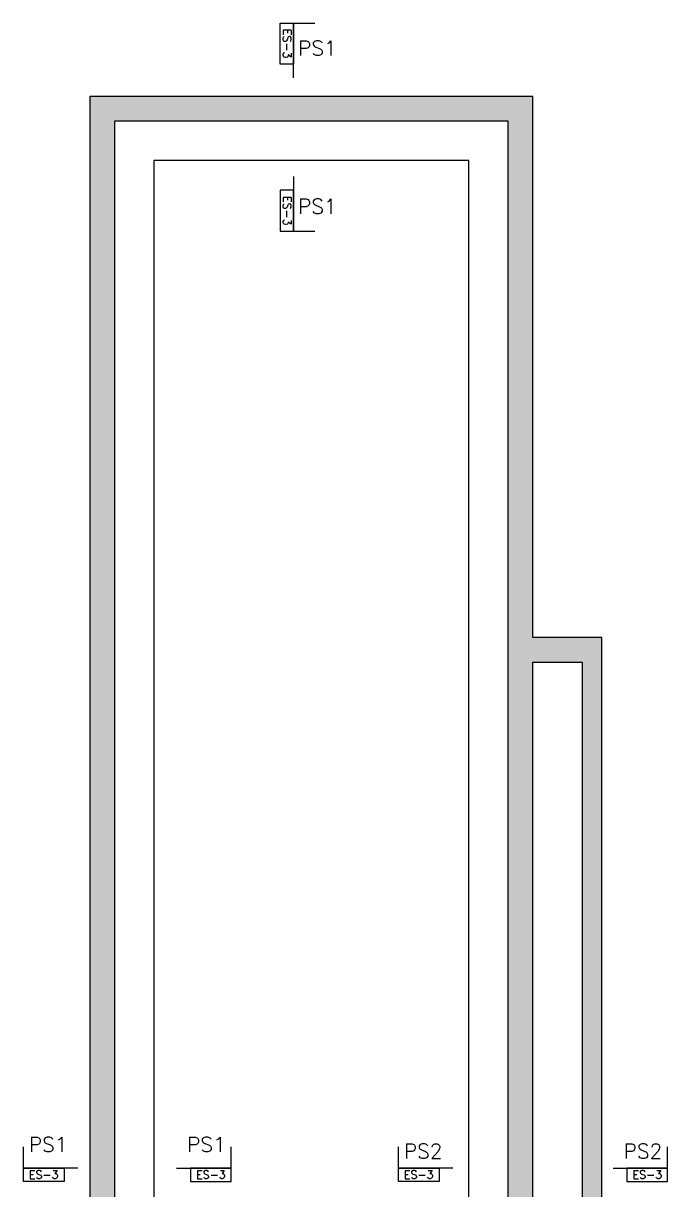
# Model space of a CAD drawing. Header units: metres. Extents: x -25 to 234, y -27 to 52.
# Drawn here: x 130.14 to 136.68, y -12.87 to -1.02 of the extents above; entities that cross this region are included whole.
import ezdxf

# ---------------------------------------------------------------- set-up
doc = ezdxf.new("R2010")
doc.units = ezdxf.units.M
doc.header["$LTSCALE"] = 0.1
doc.header["$MEASUREMENT"] = 0
doc.linetypes.add('CONTINUA', pattern=[0])
for name, color, linetype in [('DIMTEXTO', 4, 'Continuous'), ('HATCH', 8, 'Continuous'), ('MUROS', 7, 'Continuous'), ('TEXTOS', 4, 'Continuous'), ('ZAPATAS', 6, 'Continuous')]:
    doc.layers.add(name, color=color, linetype=linetype)
doc.styles.add('SMPLEX', font='simplex.shx')

msp = doc.modelspace()

# ---------------------------------------------------------------- hatches: boundary and pattern name
at = {"layer": 'HATCH', "linetype": 'CONTINUA'}
h = msp.add_hatch(color=256, dxfattribs=at)
h.dxf.hatch_style = 1
h.paths.add_polyline_path([(135.0609, -2.01), (131.0609, -2.01), (131.0609, -22.01), (135.0609, -22.01)], flags=16)
h.paths.add_polyline_path([(136.0109, -16.7572), (136.0109, -7.26), (135.3109, -7.26), (135.3109, -1.76), (130.8109, -1.76), (130.8109, -22.26), (135.3109, -22.26), (135.3109, -16.7572)])
h.paths.add_polyline_path([(135.8109, -16.5072), (135.3109, -16.5072), (135.3109, -7.51), (135.8109, -7.51)], flags=16)

# ---------------------------------------------------------------- linework, layer by layer
at = {"layer": 'MUROS', "linetype": 'CONTINUA'}
for points in [[(136.0109, -16.7572), (136.0109, -7.26), (135.3109, -7.26), (135.3109, -1.76), (130.8109, -1.76), (130.8109, -22.26), (135.3109, -22.26), (135.3109, -16.7572)], [(135.0609, -2.01), (131.0609, -2.01), (131.0609, -22.01), (135.0609, -22.01)], [(135.8109, -16.5072), (135.3109, -16.5072), (135.3109, -7.51), (135.8109, -7.51)]]:
    msp.add_lwpolyline(points, close=True, dxfattribs=at)
at = {"layer": 'TEXTOS', "color": 6, "linetype": 'Continuous', "ltscale": 0.01}
for p, q in [((132.7443, -1.0172), (133.0977, -1.0172)), ((132.7443, -3.1288), (133.0977, -3.1288))]:
    msp.add_line(p, q, dxfattribs=at)
at = {"layer": 'TEXTOS', "color": 5, "linetype": 'Continuous', "ltscale": 0.01}
for p, q in [((130.6894, -12.6526), (130.1352, -12.6526)), ((131.6925, -12.6526), (132.2467, -12.6526)), ((134.4988, -12.6526), (133.9446, -12.6526)), ((136.1261, -12.6526), (136.6803, -12.6526))]:
    msp.add_line(p, q, dxfattribs=at)
at = {"layer": 'TEXTOS', "color": 8, "linetype": 'Continuous', "ltscale": 0.01}
for points in [[(130.1352, -12.7886), (130.1352, -12.6526), (130.5503, -12.6526), (130.5503, -12.7886)], [(132.2467, -12.7886), (132.2467, -12.6526), (131.8316, -12.6526), (131.8316, -12.7886)], [(133.9446, -12.7886), (133.9446, -12.6526), (134.3597, -12.6526), (134.3597, -12.7886)], [(136.6803, -12.7886), (136.6803, -12.6526), (136.2652, -12.6526), (136.2652, -12.7886)]]:
    msp.add_lwpolyline(points, close=True, dxfattribs=at)
at = {"layer": 'ZAPATAS', "lineweight": 25}
msp.add_lwpolyline([(134.6609, -2.41), (131.4609, -2.41), (131.4609, -21.61), (134.6609, -21.61)], close=True, dxfattribs=at)

# ---------------------------------------------------------------- texts
at = {"layer": 'DIMTEXTO', "color": 4, "lineweight": -3, "char_height": 0.15, "attachment_point": 5, "style": 'SMPLEX', "bg_fill": 3, "box_fill_scale": 1.1, "bg_fill_color": 256, "bg_fill_true_color": 13158600, "bg_fill_transparency": 0}
for s, insert in [('PS1', (133.1222, -1.2691)), ('PS1', (130.387, -12.4107)), ('PS2', (136.4285, -12.4775))]:
    msp.add_mtext(s, dxfattribs=dict(at, insert=insert))
at = {"layer": 'TEXTOS', "color": 4, "ltscale": 0.5, "char_height": 0.0825, "attachment_point": 5, "style": 'SMPLEX'}
for insert in [(130.3415, -12.7171), (132.0404, -12.7171), (134.151, -12.7171), (136.4739, -12.7171)]:
    msp.add_mtext('ES-3', dxfattribs=dict(at, insert=insert))

# ---------------------------------------------------------------- next in the draw order: linework, layer by layer
at = {"layer": 'TEXTOS', "color": 5, "linetype": 'Continuous', "ltscale": 0.01}
msp.add_line((132.8803, -1.5714), (132.8803, -1.0172), dxfattribs=at)
at = {"layer": 'TEXTOS', "color": 6, "linetype": 'Continuous', "ltscale": 0.01}
for p, q in [((130.1352, -12.7886), (130.1352, -12.4351)), ((136.6803, -12.7886), (136.6803, -12.4351))]:
    msp.add_line(p, q, dxfattribs=at)
at = {"layer": 'TEXTOS', "color": 8, "linetype": 'Continuous', "ltscale": 0.01}
msp.add_lwpolyline([(132.7443, -1.0172), (132.8803, -1.0172), (132.8803, -1.4324), (132.7443, -1.4324)], close=True, dxfattribs=at)

# ---------------------------------------------------------------- next in the draw order: texts
at = {"layer": 'DIMTEXTO', "color": 4, "lineweight": -3, "char_height": 0.15, "attachment_point": 5, "style": 'SMPLEX', "bg_fill": 3, "box_fill_scale": 1.1, "bg_fill_color": 256, "bg_fill_true_color": 13158600, "bg_fill_transparency": 0}
for s, insert in [('PS1', (133.1222, -2.877)), ('PS1', (131.9949, -12.4107)), ('PS2', (134.1964, -12.4775))]:
    msp.add_mtext(s, dxfattribs=dict(at, insert=insert))
at = {"layer": 'TEXTOS', "color": 4, "ltscale": 0.5, "insert": (132.8158, -1.2236), "char_height": 0.0825, "attachment_point": 5, "rotation": 270, "style": 'SMPLEX'}
msp.add_mtext('ES-3', dxfattribs=at)

# ---------------------------------------------------------------- next in the draw order: linework, layer by layer
at = {"layer": 'TEXTOS', "color": 5, "linetype": 'Continuous', "ltscale": 0.01}
msp.add_line((132.8803, -2.5746), (132.8803, -3.1288), dxfattribs=at)
at = {"layer": 'TEXTOS', "color": 6, "linetype": 'Continuous', "ltscale": 0.01}
for p, q in [((132.2467, -12.7886), (132.2467, -12.4351)), ((133.9446, -12.7886), (133.9446, -12.4351))]:
    msp.add_line(p, q, dxfattribs=at)
at = {"layer": 'TEXTOS', "color": 8, "linetype": 'Continuous', "ltscale": 0.01}
msp.add_lwpolyline([(132.7443, -3.1288), (132.8803, -3.1288), (132.8803, -2.7137), (132.7443, -2.7137)], close=True, dxfattribs=at)

# ---------------------------------------------------------------- next in the draw order: texts
at = {"layer": 'TEXTOS', "color": 4, "ltscale": 0.5, "insert": (132.8158, -2.9225), "char_height": 0.0825, "attachment_point": 5, "rotation": 270, "style": 'SMPLEX'}
msp.add_mtext('ES-3', dxfattribs=at)

doc.saveas('drawing.dxf')
